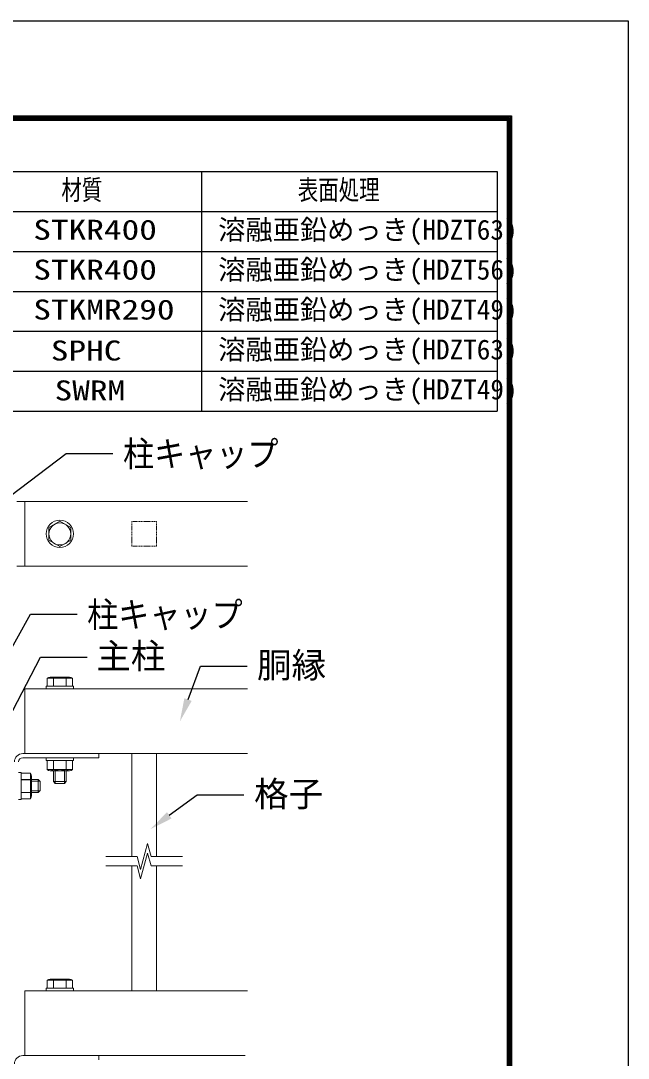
# Model space of a CAD drawing. Units: millimetres, scale not verified. Extents: x -4200 to 4200, y -2970 to 2970.
# Drawn here: x 2795 to 4200, y 571 to 2970 of the extents above; entities that cross this region are included whole.
import ezdxf
from ezdxf.enums import TextEntityAlignment as Align

# ---------------------------------------------------------------- set-up
doc = ezdxf.new("R2010")
doc.units = ezdxf.units.MM
doc.header["$LTSCALE"] = 10
doc.linetypes.add('USER2', pattern=[0.375, 0.25, -0.125])
for name, color, linetype, lineweight in [('0-3_D-STR2', 7, 'Continuous', 13), ('0-5_D-STR3', 3, 'Continuous', 13), ('0-A_D-STR-TXT', 7, 'Continuous', 25), ('0-C_D-MTR-FRAM', 7, 'Continuous', 25), ('0-D_D-DCR-HCH', 7, 'Continuous', 13), ('0-E_D-TTL', 7, 'Continuous', 25)]:
    doc.layers.add(name, color=color, linetype=linetype, lineweight=lineweight)
doc.layers.add('0-B_D-MTR-TXT', color=7, linetype='Continuous')
doc.styles.add('ＭＳ ゴシック', font='')
doc.styles.add('ＭＳ Ｐゴシック', font='')
doc.styles.get('ＭＳ ゴシック').set_extended_font_data('MS Gothic')
doc.styles.get('ＭＳ Ｐゴシック').set_extended_font_data('MS PGothic')

# ---------------------------------------------------------------- blocks, each defined once
blk = doc.blocks.new('MLeader24')
at = {"layer": '0-A_D-STR-TXT'}
blk.add_lwpolyline([(3138.49, 1132.8), (3202.84, 1180.13), (3310.84, 1180.13)], dxfattribs=at)
blk.add_solid([(3143.82, 1125.55), (3133.16, 1140.05), (3094.99, 1100.8)], dxfattribs=at)
at = {"layer": '0-A_D-STR-TXT', "style": 'ＭＳ Ｐゴシック'}
blk.add_text('格子', height=58.58, dxfattribs=at).set_placement((3334.76, 1135.47), align=Align.BOTTOM_LEFT)
blk = doc.blocks.new('MLeader25')
at = {"layer": '0-A_D-STR-TXT'}
blk.add_lwpolyline([(3181.85, 1400.44), (3210.7, 1477.77), (3318.7, 1477.77)], dxfattribs=at)
blk.add_solid([(3190.29, 1397.29), (3173.42, 1403.58), (3162.98, 1349.84)], dxfattribs=at)
at = {"layer": '0-A_D-STR-TXT', "style": 'ＭＳ Ｐゴシック'}
blk.add_text('胴縁', height=58.58, dxfattribs=at).set_placement((3341.38, 1433.26), align=Align.BOTTOM_LEFT)
blk = doc.blocks.new('MLeader29')
at = {"layer": '0-A_D-STR-TXT'}
blk.add_lwpolyline([(2765.89, 1354.22), (2840.71, 1498.24), (2948.71, 1498.24)], dxfattribs=at)
blk.add_solid([(2773.87, 1350.07), (2757.9, 1358.37), (2740.99, 1306.3)], dxfattribs=at)
at = {"layer": '0-A_D-STR-TXT', "style": 'ＭＳ Ｐゴシック'}
blk.add_text('主柱', height=58.58, dxfattribs=at).set_placement((2969.55, 1454.32), align=Align.BOTTOM_LEFT)
blk = doc.blocks.new('MLeader30')
at = {"layer": '0-A_D-STR-TXT'}
blk.add_lwpolyline([(2753.98, 1483.52), (2817.24, 1597.66), (2925.24, 1597.66)], dxfattribs=at)
blk.add_solid([(2761.85, 1479.16), (2746.1, 1487.89), (2727.8, 1436.29)], dxfattribs=at)
at = {"layer": '0-A_D-STR-TXT', "style": 'ＭＳ Ｐゴシック', "width": 0.9}
blk.add_text('柱キャップ', height=58.58, dxfattribs=at).set_placement((2948.57, 1550.07), align=Align.BOTTOM_LEFT)
blk = doc.blocks.new('MLeader31')
at = {"layer": '0-A_D-STR-TXT'}
blk.add_lwpolyline([(2771.74, 1872.2), (2900.18, 1969.57), (3008.18, 1969.57)], dxfattribs=at)
blk.add_solid([(2777.18, 1865.03), (2766.3, 1879.37), (2728.71, 1839.58)], dxfattribs=at)
at = {"layer": '0-A_D-STR-TXT', "style": 'ＭＳ Ｐゴシック', "width": 0.9}
blk.add_text('柱キャップ', height=58.58, dxfattribs=at).set_placement((3031.51, 1921.98), align=Align.BOTTOM_LEFT)

msp = doc.modelspace()

# ---------------------------------------------------------------- linework, layer by layer
at = {"layer": '0-3_D-STR2'}
for p, q in [((3319.08, 1858.59), (2801.3, 1858.59)), ((2804.3, 1708.59), (2804.3, 1858.59)), ((3319.08, 1708.59), (2801.3, 1708.59)), ((2804.3, 1425.47), (3319.08, 1425.47)), ((2804.3, 1275.47), (2804.3, 1425.47)), ((2804.3, 1275.47), (2804.3, 1425.47)), ((2804.3, 1275.47), (3319.08, 1275.47)), ((3051.8, 1037.76), (3051.8, 1275.47)), ((3108.8, 1037.76), (3108.8, 1275.47)), ((3051.8, 727.02), (3051.8, 1015.57)), ((3108.8, 727.02), (3108.8, 1015.57)), ((2804.3, 727.02), (3319.08, 727.02)), ((2804.3, 577.02), (2804.3, 727.02)), ((2804.3, 577.02), (2804.3, 727.02)), ((2799.5, 577.02), (3314.28, 577.02))]:
    msp.add_line(p, q, dxfattribs=at)
at = {"layer": '0-3_D-STR2', "linetype": 'USER2'}
for p, q in [((3108.8, 1812.09), (3051.8, 1812.09)), ((3051.8, 1755.09), (3051.8, 1812.09)), ((3108.8, 1755.09), (3108.8, 1812.09)), ((3108.8, 1755.09), (3051.8, 1755.09))]:
    msp.add_line(p, q, dxfattribs=at)
at = {"layer": '0-5_D-STR3'}
for p, q in [((2785.78, 1858.59), (2804.3, 1858.59)), ((2885.3, 1812.99), (2859.8, 1798.27)), ((2885.3, 1812.99), (2910.8, 1798.27)), ((2859.8, 1798.27), (2859.8, 1768.92)), ((2910.8, 1798.27), (2910.8, 1768.92)), ((2885.3, 1754.19), (2859.8, 1768.92)), ((2885.3, 1754.19), (2910.8, 1768.92)), ((2785.78, 1708.59), (2804.3, 1708.59)), ((2855.9, 1449.79), (2855.9, 1431.47)), ((2914.7, 1449.79), (2855.9, 1449.79)), ((2907.34, 1452.47), (2863.26, 1452.47)), ((2870.62, 1449.79), (2870.62, 1431.47)), ((2907.34, 1452.47), (2899.98, 1452.47)), ((2899.98, 1449.79), (2899.98, 1431.47)), ((2914.7, 1449.79), (2914.7, 1431.47)), ((2853.8, 1425.47), (2853.8, 1431.47)), ((2916.8, 1431.47), (2853.8, 1431.47)), ((2916.8, 1425.47), (2853.8, 1425.47)), ((2914.7, 1431.47), (2855.9, 1431.47)), ((2916.8, 1425.47), (2916.8, 1431.47)), ((2975.3, 1275.47), (2799.5, 1275.47)), ((2975.3, 1275.47), (2975.3, 1265.87)), ((2975.3, 1265.87), (2799.5, 1265.87)), ((2853.8, 1259.87), (2853.8, 1265.87)), ((2853.8, 1265.87), (2916.8, 1265.87)), ((2853.8, 1259.87), (2916.8, 1259.87)), ((2855.9, 1259.87), (2914.7, 1259.87)), ((2855.9, 1238.56), (2855.9, 1259.87)), ((2870.62, 1238.56), (2870.62, 1259.87)), ((2899.98, 1238.56), (2899.98, 1259.87)), ((2914.7, 1238.56), (2914.7, 1259.87)), ((2916.8, 1259.87), (2916.8, 1265.87)), ((2795.9, 1231.97), (2789.9, 1231.97)), ((2795.9, 1168.97), (2795.9, 1231.97)), ((2795.9, 1171.07), (2795.9, 1229.87)), ((2817.21, 1229.87), (2795.9, 1229.87)), ((2817.21, 1171.07), (2817.21, 1229.87)), ((2855.9, 1238.56), (2914.7, 1238.56)), ((2863.26, 1235.87), (2907.34, 1235.87)), ((2863.26, 1235.87), (2870.62, 1235.87)), ((2870.3, 1235.87), (2870.3, 1210.97)), ((2874.2, 1235.87), (2874.2, 1207.07)), ((2896.4, 1235.87), (2896.4, 1207.07)), ((2900.3, 1235.87), (2900.3, 1210.97)), ((2795.9, 1215.47), (2817.48, 1215.47)), ((2817.21, 1215.15), (2795.9, 1215.15)), ((2819.9, 1178.43), (2819.9, 1222.51)), ((2819.9, 1215.47), (2835.2, 1215.47)), ((2819.9, 1211.57), (2839.1, 1211.57)), ((2835.2, 1185.47), (2835.2, 1215.47)), ((2835.2, 1215.47), (2839.7, 1210.97)), ((2839.7, 1189.97), (2839.7, 1210.97)), ((2900.3, 1210.97), (2870.3, 1210.97)), ((2870.3, 1210.97), (2874.8, 1206.47)), ((2895.8, 1206.47), (2874.8, 1206.47)), ((2900.3, 1210.97), (2895.8, 1206.47)), ((2817.21, 1185.79), (2795.9, 1185.79)), ((2795.9, 1185.47), (2817.48, 1185.47)), ((2819.9, 1189.37), (2839.1, 1189.37)), ((2819.9, 1178.43), (2819.9, 1185.79)), ((2819.9, 1185.47), (2835.2, 1185.47)), ((2835.2, 1185.47), (2839.7, 1189.97)), ((2795.9, 1168.97), (2789.9, 1168.97)), ((2817.21, 1171.07), (2795.9, 1171.07)), ((2855.9, 751.34), (2855.9, 733.02)), ((2914.7, 751.34), (2855.9, 751.34)), ((2907.34, 754.02), (2863.26, 754.02)), ((2870.62, 751.34), (2870.62, 733.02)), ((2907.34, 754.02), (2899.98, 754.02)), ((2899.98, 751.34), (2899.98, 733.02)), ((2914.7, 751.34), (2914.7, 733.02)), ((2853.8, 727.02), (2853.8, 733.02)), ((2853.8, 733.02), (2916.8, 733.02)), ((2853.8, 727.02), (2916.8, 727.02)), ((2914.7, 733.02), (2855.9, 733.02)), ((2916.8, 727.02), (2916.8, 733.02)), ((2975.3, 577.02), (2799.5, 577.02)), ((2801.3, 577.02), (2975.3, 577.02)), ((2975.3, 577.02), (2975.3, 567.42))]:
    msp.add_line(p, q, dxfattribs=at)
for radius in [31.5, 25.5]:
    msp.add_circle((2885.3, 1783.59), radius, dxfattribs=at)
for centre, radius, start, end in [((2863.26, 1441.04), 11.43, 49.92558, 130.07442), ((2885.3, 1411.01), 41.47, 69.26918, 110.73082), ((2907.34, 1441.04), 11.43, 49.92558, 130.07442), ((2799.5, 1256.27), 19.2, 90, 180), ((2799.5, 1256.27), 9.6, 90, 180), ((2808.47, 1222.51), 11.43, 319.92558, 40.07442), ((2863.26, 1247.3), 11.43, 229.92558, 310.07442), ((2885.3, 1277.33), 41.47, 249.26918, 290.73082), ((2907.34, 1247.3), 11.43, 229.92558, 310.07442), ((2778.43, 1200.47), 41.47, 339.26918, 20.73082), ((2808.47, 1178.43), 11.43, 319.92558, 40.07442), ((2863.26, 742.59), 11.43, 49.92558, 130.07442), ((2885.3, 712.56), 41.47, 69.26918, 110.73082), ((2907.34, 742.59), 11.43, 49.92558, 130.07442), ((2799.5, 557.82), 19.2, 90, 180)]:
    msp.add_arc(centre, radius, start, end, dxfattribs=at)
at = {"layer": '0-C_D-MTR-FRAM'}
for p, q in [((1600.71, 2621.29), (3896.91, 2621.29)), ((3212.83, 2621.29), (3212.83, 2067.4)), ((3896.91, 2621.29), (3896.91, 2067.4)), ((1600.71, 2528.98), (3896.91, 2528.98)), ((1600.71, 2436.66), (3896.91, 2436.66)), ((1600.71, 2344.35), (3896.91, 2344.35)), ((1600.71, 2252.03), (3896.91, 2252.03)), ((1600.71, 2159.72), (3896.91, 2159.72)), ((1600.71, 2067.4), (3896.91, 2067.4))]:
    msp.add_line(p, q, dxfattribs=at)
at = {"layer": '0-D_D-DCR-HCH'}
for p, q in [((3072.26, 1007.76), (3088.34, 1067.76)), ((3096.38, 1037.76), (3088.34, 1067.76)), ((2991.8, 1037.76), (3064.22, 1037.76)), ((3072.26, 1007.76), (3064.22, 1037.76)), ((3072.26, 985.57), (3088.34, 1045.57)), ((3096.38, 1015.57), (3088.34, 1045.57)), ((3096.38, 1037.76), (3168.8, 1037.76)), ((2991.8, 1015.57), (3064.22, 1015.57)), ((3072.26, 985.57), (3064.22, 1015.57)), ((3096.38, 1015.57), (3168.8, 1015.57))]:
    msp.add_line(p, q, dxfattribs=at)
at = {"layer": '0-E_D-TTL', "color": 2}
msp.add_lwpolyline([(-4199.68, 2970.23), (4200.32, 2970.23), (4200.32, -2969.77), (-4199.68, -2969.77)], close=True, dxfattribs=at)
at = {"layer": '0-E_D-TTL'}
for points in [[(-3929.68, 2750.23), (3930.32, 2750.23), (3930.32, -2749.77), (-3929.68, -2749.77)], [(-3927.18, 2747.73), (3927.82, 2747.73), (3927.82, -2747.27), (-3927.18, -2747.27)], [(-3924.68, 2745.23), (3925.32, 2745.23), (3925.32, -2744.77), (-3924.68, -2744.77)], [(-3922.18, 2742.73), (3922.82, 2742.73), (3922.82, -2742.27), (-3922.18, -2742.27)], [(-3919.68, 2740.23), (3920.32, 2740.23), (3920.32, -2739.77), (-3919.68, -2739.77)]]:
    msp.add_lwpolyline(points, close=True, dxfattribs=at)

# ---------------------------------------------------------------- block references
at = {"layer": '0-A_D-STR-TXT'}
for name in ['MLeader31', 'MLeader30', 'MLeader29', 'MLeader25', 'MLeader24']:
    msp.add_blockref(name, (0, 0), dxfattribs=at)

# ---------------------------------------------------------------- texts
at = {"layer": '0-B_D-MTR-TXT', "style": 'ＭＳ ゴシック'}
for s, width, p in [('材質', 0.75, (2888.95, 2542.32)), ('表面処理', 0.75, (3435.99, 2542.32)), ('STKR400', 1.3, (2823.89, 2450)), ('STKR400', 1.3, (2823.89, 2357.69)), ('STKMR290', 1.3, (2823.89, 2265.37)), ('SPHC', 1.3, (2864.37, 2170.66)), ('SWRM', 1.3, (2873.11, 2078.35))]:
    msp.add_text(s, height=46.19, dxfattribs=dict(at, width=width)).set_placement(p, align=Align.BOTTOM_LEFT)
for s, p in [('溶融亜鉛めっき(HDZT63)', (3251.71, 2450)), ('溶融亜鉛めっき(HDZT56)', (3251.71, 2357.69)), ('溶融亜鉛めっき(HDZT49)', (3251.71, 2265.37)), ('溶融亜鉛めっき(HDZT63)', (3251.71, 2173.06)), ('溶融亜鉛めっき(HDZT49)', (3251.71, 2080.74))]:
    msp.add_text(s, height=46.19, dxfattribs=at).set_placement(p, align=Align.BOTTOM_LEFT)

doc.saveas('drawing.dxf')
